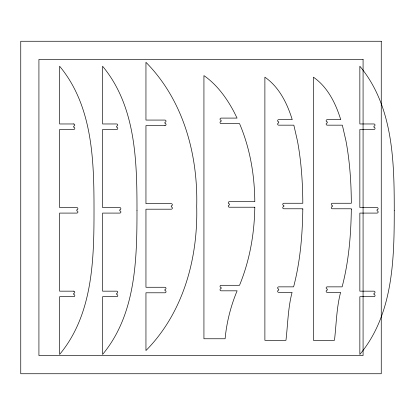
<?xml version="1.0" encoding="UTF-8"?>
<svg xmlns="http://www.w3.org/2000/svg" width="415" height="415" viewBox="0 0 415 415"><rect width="100%" height="100%" fill="white"/><g stroke="black" fill="none" stroke-linecap="round" stroke-linejoin="round"><path stroke-width="0.62" d="M73.704 123.966L59.61 123.966L59.61 66.208C93.271 106.722 94.034 162.255 94.013 212.247C93.987 261.061 92.426 315.006 59.61 354.446L59.61 296.689L73.704 296.689A1.11 1.11 0 0 0 74.809 295.584A1.11 1.11 0 0 0 73.704 294.474L73.704 293.348A1.089 1.089 0 0 0 74.778 292.248A1.089 1.089 0 0 0 73.688 291.164M164.952 125.595L145.95 125.595L145.95 203.666L171.25 203.666A1.089 1.089 0 0 1 172.339 204.751A1.089 1.089 0 0 1 171.265 205.85L171.265 206.976A1.11 1.11 0 0 1 172.375 208.086A1.11 1.11 0 0 1 171.265 209.196L145.95 209.196L145.95 287.268L164.905 287.268A1.089 1.089 0 0 1 165.995 288.352A1.089 1.089 0 0 1 164.921 289.452L164.921 290.578A1.11 1.11 0 0 1 166.031 291.688A1.11 1.11 0 0 1 164.921 292.793L145.95 292.793L145.95 350.55C183.295 312.77 198.038 258.457 196.71 206.431C198.038 154.406 183.295 100.093 145.95 62.312L145.95 120.07L164.921 120.07A1.089 1.089 0 0 1 166.01 121.159A1.089 1.089 0 0 1 164.921 122.249L164.921 123.374A1.11 1.11 0 0 1 166.042 124.484A1.11 1.11 0 0 1 164.921 125.595M73.704 291.164L59.61 291.164L59.61 213.087L76.863 213.087A1.11 1.11 0 0 0 77.921 211.982A1.11 1.11 0 0 0 76.811 210.872L76.811 209.746A1.089 1.089 0 0 0 77.885 208.646A1.089 1.089 0 0 0 76.796 207.562L59.61 207.562L59.61 129.49L73.704 129.49A1.11 1.11 0 0 0 74.809 128.38A1.11 1.11 0 0 0 73.704 127.27L73.704 126.144A1.089 1.089 0 0 0 74.778 125.045A1.089 1.089 0 0 0 73.688 123.966M136.986 210.327C136.981 259.738 135.824 314.461 102.578 354.446L102.578 296.689L116.672 296.689A1.11 1.11 0 0 0 117.782 295.584A1.11 1.11 0 0 0 116.672 294.474L116.672 293.348A1.089 1.089 0 0 0 117.746 292.248A1.089 1.089 0 0 0 116.657 291.164L102.578 291.164L102.578 213.087L119.779 213.087A1.11 1.11 0 0 0 120.89 211.982A1.11 1.11 0 0 0 119.779 210.872L119.779 209.746A1.089 1.089 0 0 0 120.858 208.646A1.089 1.089 0 0 0 119.764 207.562L102.578 207.562L102.578 129.49L116.672 129.49A1.11 1.11 0 0 0 117.782 128.38A1.11 1.11 0 0 0 116.672 127.27L116.672 126.144A1.089 1.089 0 0 0 117.746 125.045A1.089 1.089 0 0 0 116.657 123.966L102.578 123.966L102.578 66.208C135.819 106.178 136.986 160.932 136.986 210.327M394.25 210.327C394.245 259.743 393.088 314.461 359.846 354.446L359.846 296.689L373.936 296.689A1.11 1.11 0 0 0 375.046 295.584A1.11 1.11 0 0 0 373.936 294.474L373.936 293.348A1.089 1.089 0 0 0 375.015 292.248A1.089 1.089 0 0 0 373.92 291.164L359.846 291.164L359.846 213.087L377.095 213.087A1.11 1.11 0 0 0 378.153 211.982A1.11 1.11 0 0 0 377.048 210.872L377.048 209.746A1.089 1.089 0 0 0 378.122 208.646A1.089 1.089 0 0 0 377.033 207.562L359.846 207.562L359.846 129.49L373.936 129.49A1.11 1.11 0 0 0 375.046 128.38A1.11 1.11 0 0 0 373.936 127.27L373.936 126.144A1.089 1.089 0 0 0 375.015 125.045A1.089 1.089 0 0 0 373.92 123.966L359.846 123.966L359.846 66.208C393.083 106.183 394.25 160.927 394.25 210.327M302.81 209.144C302.452 235.253 300.242 261.538 293.613 286.858L278.74 286.858A1.089 1.089 0 0 0 277.635 287.948A1.089 1.089 0 0 0 278.74 289.037L278.74 290.168A1.11 1.11 0 0 0 277.63 291.273A1.11 1.11 0 0 0 278.74 292.383L292.077 292.383C287.969 308.039 287.844 324.338 285.956 340.326L264.884 340.326L264.884 77.164A54.754 54.754 0 0 1 273.096 84.188C282.516 94.049 288.223 106.759 292.233 119.645L278.724 119.645A1.089 1.089 0 0 0 277.63 120.744A1.089 1.089 0 0 0 278.735 121.828L278.735 122.954A1.11 1.11 0 0 0 277.63 124.116A1.11 1.11 0 0 0 278.849 125.164L293.841 125.164L297.436 140.846A252.88 252.88 0 0 1 298.696 148.093C301.591 166.332 302.711 184.81 302.815 203.257L283.855 203.257A1.089 1.089 0 0 0 282.75 204.351A1.089 1.089 0 0 0 283.855 205.441L283.855 206.566A1.11 1.11 0 0 0 282.745 207.676A1.11 1.11 0 0 0 283.855 208.781L302.81 208.781L302.81 209.144M351.323 209.144C350.966 235.253 348.756 261.538 342.126 286.858L327.253 286.858A1.089 1.089 0 0 0 326.149 287.948A1.089 1.089 0 0 0 327.253 289.037L327.253 290.168A1.11 1.11 0 0 0 326.143 291.273A1.11 1.11 0 0 0 327.253 292.383L340.591 292.383C336.482 308.039 336.358 324.338 334.469 340.326L313.398 340.326L313.398 77.164A54.754 54.754 0 0 1 321.609 84.188C331.03 94.049 336.736 106.759 340.746 119.645L327.233 119.645A1.089 1.089 0 0 0 326.143 120.744A1.089 1.089 0 0 0 327.248 121.828L327.248 122.954A1.11 1.11 0 0 0 326.143 124.116A1.11 1.11 0 0 0 327.362 125.164L342.354 125.164L345.949 140.846A252.88 252.88 0 0 1 347.21 148.093C350.104 166.332 351.225 184.81 351.329 203.257L332.368 203.257A1.089 1.089 0 0 0 331.263 204.351A1.089 1.089 0 0 0 332.368 205.441L332.368 206.566A1.11 1.11 0 0 0 331.258 207.676A1.11 1.11 0 0 0 332.368 208.781L351.323 208.781L351.323 209.144M254.8 207.583C254.364 234.091 249.643 260.734 239.517 285.297L221.102 285.297A1.089 1.089 0 0 0 220.028 286.386A1.089 1.089 0 0 0 221.133 287.476L221.133 288.607A1.11 1.11 0 0 0 220.023 289.712A1.11 1.11 0 0 0 221.133 290.822L237.121 290.822C230.756 306.083 226.626 322.294 225.117 338.764L203.931 338.764L203.931 75.603A72.475 72.475 0 0 1 209.383 79.794C217.756 86.885 224.525 95.689 230.154 105.062A142.283 142.283 0 0 1 234.148 112.206L237.069 118.088L221.133 118.099A1.089 1.089 0 0 0 220.028 119.188A1.089 1.089 0 0 0 221.133 120.277L221.133 121.403A1.11 1.11 0 0 0 220.023 122.513A1.11 1.11 0 0 0 221.133 123.623L239.543 123.623C250.027 148.212 254.608 175.047 254.8 201.695L229.376 201.695A1.089 1.089 0 0 0 228.266 202.79A1.089 1.089 0 0 0 229.376 203.879L229.376 205.005A1.11 1.11 0 0 0 228.266 206.115A1.11 1.11 0 0 0 229.376 207.22L254.8 207.22L254.8 207.583M381.255 41.261L20.75 41.261L20.75 373.739L381.255 373.739L381.255 41.261M363.078 59.433L38.922 59.433L38.922 355.567L363.078 355.567L363.078 59.433"/></g></svg>
